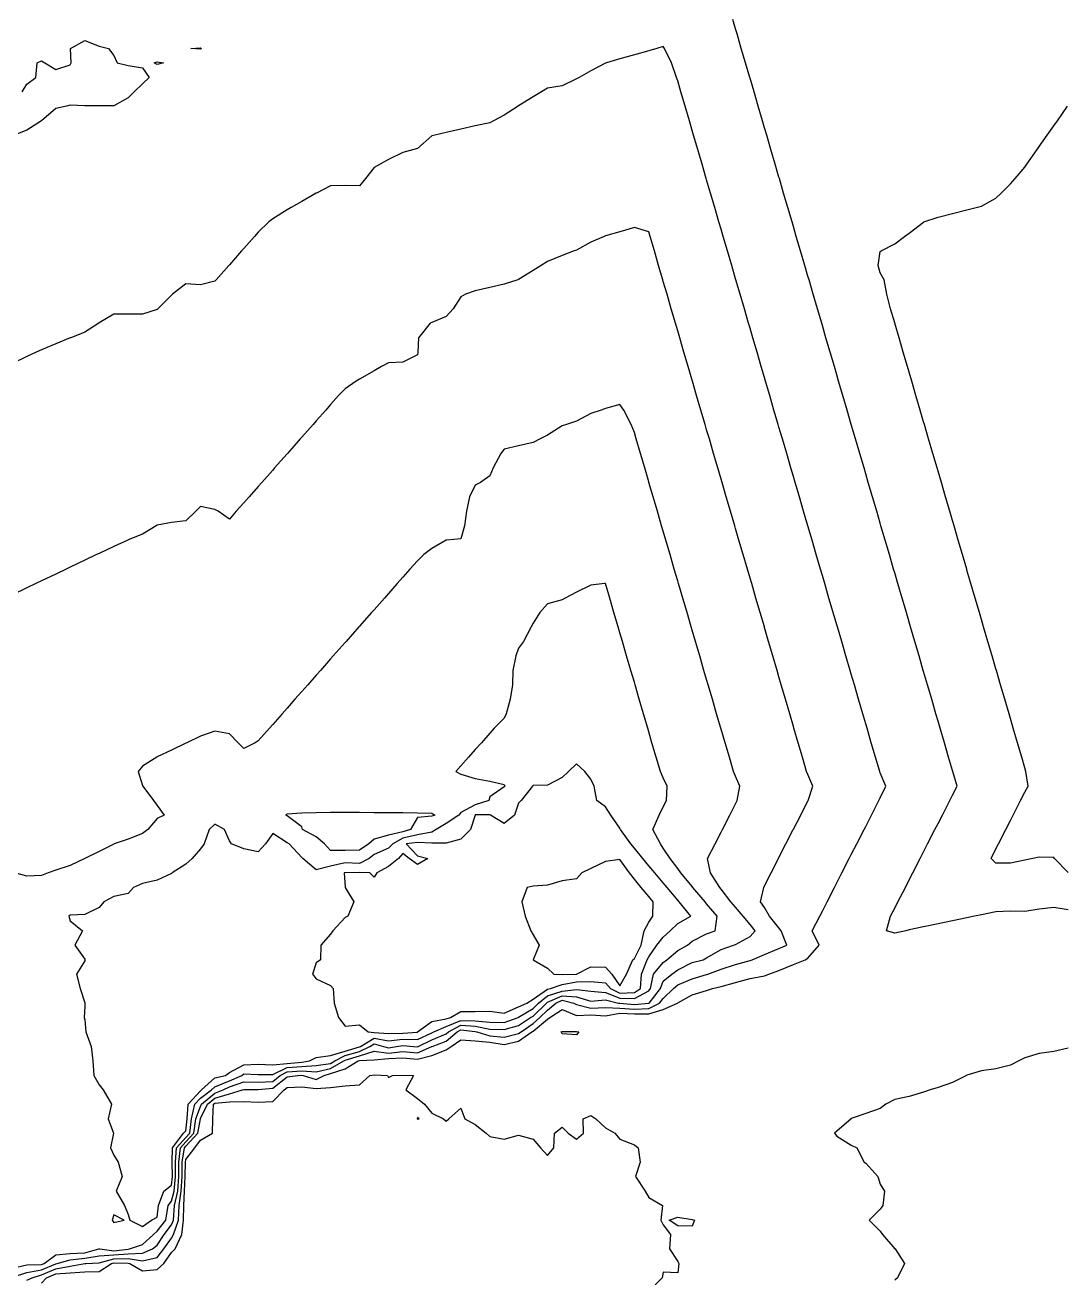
# Model space of a CAD drawing. Header units: metres. Extents: x 2681030 to 2681330, y 1246000 to 1246290.
# Drawn here: x 2681222.69 to 2681258.6, y 1246222.75 to 1246266.06 of the extents above; entities that cross this region are included whole.
import ezdxf

# ---------------------------------------------------------------- set-up
doc = ezdxf.new("R2010")
doc.units = ezdxf.units.M
doc.layers.add('BASIS_HOEHENLINIEN', color=8, linetype='Continuous')

msp = doc.modelspace()

# ---------------------------------------------------------------- linework, layer by layer
at = {"layer": 'BASIS_HOEHENLINIEN'}
for points in [[(2681253.13, 1246234.75, 428.5), (2681252.75, 1246234.67, 428.5), (2681252.473, 1246234.75, 428.5), (2681252.606, 1246235.25, 428.5), (2681252.75, 1246235.53, 428.5), (2681252.863, 1246235.75, 428.5), (2681253.119, 1246236.25, 428.5), (2681253.25, 1246236.507, 428.5), (2681253.375, 1246236.75, 428.5), (2681253.631, 1246237.25, 428.5), (2681253.75, 1246237.483, 428.5), (2681253.887, 1246237.75, 428.5), (2681254.143, 1246238.25, 428.5), (2681254.25, 1246238.459, 428.5), (2681254.399, 1246238.75, 428.5), (2681254.655, 1246239.25, 428.5), (2681254.75, 1246239.435, 428.5), (2681254.911, 1246239.75, 428.5), (2681254.761, 1246240.25, 428.5), (2681254.75, 1246240.289, 428.5), (2681254.615, 1246240.75, 428.5), (2681254.469, 1246241.25, 428.5), (2681254.323, 1246241.75, 428.5), (2681254.25, 1246241.998, 428.5), (2681254.176, 1246242.25, 428.5), (2681254.03, 1246242.75, 428.5), (2681253.884, 1246243.25, 428.5), (2681253.75, 1246243.708, 428.5), (2681253.738, 1246243.75, 428.5), (2681253.591, 1246244.25, 428.5), (2681253.445, 1246244.75, 428.5), (2681253.299, 1246245.25, 428.5), (2681253.25, 1246245.417, 428.5), (2681253.153, 1246245.75, 428.5), (2681253.006, 1246246.25, 428.5), (2681252.86, 1246246.75, 428.5), (2681252.75, 1246247.126, 428.5), (2681252.714, 1246247.25, 428.5), (2681252.567, 1246247.75, 428.5), (2681252.421, 1246248.25, 428.5), (2681252.275, 1246248.75, 428.5), (2681252.25, 1246248.835, 428.5), (2681252.129, 1246249.25, 428.5), (2681251.982, 1246249.75, 428.5), (2681251.836, 1246250.25, 428.5), (2681251.75, 1246250.545, 428.5), (2681251.69, 1246250.75, 428.5), (2681251.544, 1246251.25, 428.5), (2681251.397, 1246251.75, 428.5), (2681251.251, 1246252.25, 428.5), (2681251.25, 1246252.254, 428.5), (2681251.105, 1246252.75, 428.5), (2681250.959, 1246253.25, 428.5), (2681250.812, 1246253.75, 428.5), (2681250.75, 1246253.963, 428.5), (2681250.666, 1246254.25, 428.5), (2681250.52, 1246254.75, 428.5), (2681250.374, 1246255.25, 428.5), (2681250.25, 1246255.672, 428.5), (2681250.227, 1246255.75, 428.5), (2681250.081, 1246256.25, 428.5), (2681249.935, 1246256.75, 428.5), (2681249.789, 1246257.25, 428.5), (2681249.75, 1246257.382, 428.5), (2681249.642, 1246257.75, 428.5), (2681249.496, 1246258.25, 428.5), (2681249.35, 1246258.75, 428.5), (2681249.25, 1246259.091, 428.5), (2681249.203, 1246259.25, 428.5), (2681249.057, 1246259.75, 428.5), (2681248.911, 1246260.25, 428.5), (2681248.765, 1246260.75, 428.5), (2681248.75, 1246260.8, 428.5), (2681248.618, 1246261.25, 428.5), (2681248.472, 1246261.75, 428.5), (2681248.326, 1246262.25, 428.5), (2681248.25, 1246262.509, 428.5), (2681248.18, 1246262.75, 428.5), (2681248.033, 1246263.25, 428.5), (2681247.887, 1246263.75, 428.5), (2681247.75, 1246264.219, 428.5), (2681247.741, 1246264.25, 428.5), (2681247.595, 1246264.75, 428.5), (2681247.448, 1246265.25, 428.5), (2681247.302, 1246265.75, 428.5), (2681247.25, 1246265.928, 428.5), (2681247.156, 1246266.25, 428.5)], [(2681222.75, 1246222.673, 428), (2681222.931, 1246222.75, 428), (2681223.25, 1246222.852, 428), (2681223.75, 1246223.062, 428), (2681224.25, 1246223.152, 428), (2681224.75, 1246223.248, 428), (2681224.782, 1246223.25, 428), (2681225.25, 1246223.272, 428), (2681225.75, 1246223.412, 428), (2681226.25, 1246223.423, 428), (2681226.75, 1246223.336, 428), (2681227.25, 1246223.459, 428), (2681227.488, 1246223.75, 428), (2681227.75, 1246224.128, 428), (2681227.823, 1246224.25, 428), (2681227.99, 1246224.75, 428), (2681228.015, 1246225.25, 428), (2681228.081, 1246225.75, 428), (2681228.113, 1246226.25, 428), (2681228.118, 1246226.75, 428), (2681228.201, 1246227.25, 428), (2681228.25, 1246227.304, 428), (2681228.664, 1246227.75, 428), (2681228.748, 1246228.25, 428), (2681228.75, 1246228.256, 428), (2681228.994, 1246228.75, 428), (2681229.25, 1246228.964, 428), (2681229.75, 1246229.108, 428), (2681230.201, 1246229.25, 428), (2681230.25, 1246229.265, 428), (2681230.75, 1246229.257, 428), (2681231.25, 1246229.312, 428), (2681231.75, 1246229.703, 428), (2681232.117, 1246229.75, 428), (2681232.25, 1246229.757, 428), (2681232.298, 1246229.75, 428), (2681232.75, 1246229.613, 428), (2681233.024, 1246229.75, 428), (2681233.25, 1246229.811, 428), (2681233.75, 1246229.98, 428), (2681234.199, 1246230.25, 428), (2681234.25, 1246230.265, 428), (2681234.75, 1246230.287, 428), (2681235.25, 1246230.338, 428), (2681235.75, 1246230.361, 428), (2681236.25, 1246230.311, 428), (2681236.75, 1246230.44, 428), (2681237.25, 1246230.635, 428), (2681237.423, 1246230.75, 428), (2681237.75, 1246230.984, 428), (2681238.25, 1246230.94, 428), (2681238.75, 1246230.893, 428), (2681239.25, 1246230.814, 428), (2681239.75, 1246230.937, 428), (2681240.209, 1246231.25, 428), (2681240.25, 1246231.278, 428), (2681240.75, 1246231.695, 428), (2681240.83, 1246231.75, 428), (2681241.25, 1246232.032, 428), (2681241.75, 1246231.819, 428), (2681242.25, 1246231.843, 428), (2681242.75, 1246231.806, 428), (2681243.25, 1246231.896, 428), (2681243.75, 1246231.882, 428), (2681244.25, 1246231.882, 428), (2681244.75, 1246232.023, 428), (2681245.238, 1246232.25, 428), (2681245.25, 1246232.261, 428), (2681245.75, 1246232.537, 428), (2681246.25, 1246232.688, 428), (2681246.456, 1246232.75, 428), (2681246.75, 1246232.824, 428), (2681247.25, 1246232.956, 428), (2681247.75, 1246233.1, 428), (2681248.25, 1246233.196, 428), (2681248.395, 1246233.25, 428), (2681248.75, 1246233.372, 428), (2681249.25, 1246233.58, 428), (2681249.657, 1246233.75, 428), (2681249.75, 1246233.801, 428), (2681250.143, 1246234.25, 428), (2681249.902, 1246234.75, 428), (2681250.158, 1246235.25, 428), (2681250.25, 1246235.43, 428), (2681250.414, 1246235.75, 428), (2681250.67, 1246236.25, 428), (2681250.75, 1246236.407, 428), (2681250.926, 1246236.75, 428), (2681251.182, 1246237.25, 428), (2681251.25, 1246237.383, 428), (2681251.438, 1246237.75, 428), (2681251.694, 1246238.25, 428), (2681251.75, 1246238.359, 428), (2681251.95, 1246238.75, 428), (2681252.206, 1246239.25, 428), (2681252.25, 1246239.346, 428), (2681252.439, 1246239.75, 428), (2681252.25, 1246240.212, 428), (2681252.234, 1246240.25, 428), (2681252.088, 1246240.75, 428), (2681251.942, 1246241.25, 428), (2681251.796, 1246241.75, 428), (2681251.75, 1246241.906, 428), (2681251.649, 1246242.25, 428), (2681251.503, 1246242.75, 428), (2681251.357, 1246243.25, 428), (2681251.25, 1246243.615, 428), (2681251.211, 1246243.75, 428), (2681251.064, 1246244.25, 428), (2681250.918, 1246244.75, 428), (2681250.772, 1246245.25, 428), (2681250.75, 1246245.324, 428), (2681250.625, 1246245.75, 428), (2681250.479, 1246246.25, 428), (2681250.333, 1246246.75, 428), (2681250.25, 1246247.033, 428), (2681250.187, 1246247.25, 428), (2681250.04, 1246247.75, 428), (2681249.894, 1246248.25, 428), (2681249.75, 1246248.743, 428), (2681249.748, 1246248.75, 428), (2681249.602, 1246249.25, 428), (2681249.455, 1246249.75, 428), (2681249.309, 1246250.25, 428), (2681249.25, 1246250.452, 428), (2681249.163, 1246250.75, 428), (2681249.017, 1246251.25, 428), (2681248.87, 1246251.75, 428), (2681248.75, 1246252.161, 428), (2681248.724, 1246252.25, 428), (2681248.578, 1246252.75, 428), (2681248.432, 1246253.25, 428), (2681248.285, 1246253.75, 428), (2681248.25, 1246253.87, 428), (2681248.139, 1246254.25, 428), (2681247.993, 1246254.75, 428), (2681247.846, 1246255.25, 428), (2681247.75, 1246255.58, 428), (2681247.7, 1246255.75, 428), (2681247.554, 1246256.25, 428), (2681247.408, 1246256.75, 428), (2681247.261, 1246257.25, 428), (2681247.25, 1246257.289, 428), (2681247.115, 1246257.75, 428), (2681246.969, 1246258.25, 428), (2681246.823, 1246258.75, 428), (2681246.75, 1246258.998, 428), (2681246.676, 1246259.25, 428), (2681246.53, 1246259.75, 428), (2681246.384, 1246260.25, 428), (2681246.25, 1246260.707, 428), (2681246.238, 1246260.75, 428), (2681246.091, 1246261.25, 428), (2681245.945, 1246261.75, 428), (2681245.799, 1246262.25, 428), (2681245.75, 1246262.417, 428), (2681245.653, 1246262.75, 428), (2681245.506, 1246263.25, 428), (2681245.36, 1246263.75, 428), (2681245.25, 1246264.126, 428), (2681245.213, 1246264.25, 428), (2681245.033, 1246264.75, 428), (2681244.788, 1246265.25, 428), (2681244.75, 1246265.314, 428), (2681244.527, 1246265.25, 428), (2681244.25, 1246265.171, 428), (2681243.75, 1246265.027, 428), (2681243.25, 1246264.884, 428), (2681242.783, 1246264.75, 428), (2681242.75, 1246264.741, 428), (2681242.25, 1246264.471, 428), (2681241.841, 1246264.25, 428), (2681241.75, 1246264.201, 428), (2681241.25, 1246263.961, 428), (2681240.75, 1246263.871, 428), (2681240.541, 1246263.75, 428), (2681240.25, 1246263.577, 428), (2681239.75, 1246263.262, 428), (2681239.73, 1246263.25, 428), (2681239.25, 1246262.948, 428), (2681238.882, 1246262.75, 428), (2681238.75, 1246262.683, 428), (2681238.25, 1246262.568, 428), (2681237.75, 1246262.454, 428), (2681237.25, 1246262.34, 428), (2681236.852, 1246262.25, 428), (2681236.75, 1246262.227, 428), (2681236.25, 1246261.793, 428), (2681236.126, 1246261.75, 428), (2681235.75, 1246261.649, 428), (2681235.25, 1246261.41, 428), (2681234.958, 1246261.25, 428), (2681234.75, 1246261.136, 428), (2681234.454, 1246260.75, 428), (2681234.25, 1246260.499, 428), (2681233.75, 1246260.51, 428), (2681233.25, 1246260.499, 428), (2681232.766, 1246260.25, 428), (2681232.75, 1246260.241, 428), (2681232.25, 1246259.958, 428), (2681231.882, 1246259.75, 428), (2681231.75, 1246259.675, 428), (2681231.25, 1246259.363, 428), (2681231.113, 1246259.25, 428), (2681230.75, 1246258.902, 428), (2681230.615, 1246258.75, 428), (2681230.25, 1246258.336, 428), (2681230.174, 1246258.25, 428), (2681229.75, 1246257.771, 428), (2681229.732, 1246257.75, 428), (2681229.29, 1246257.25, 428), (2681229.25, 1246257.205, 428), (2681228.75, 1246257.079, 428), (2681228.25, 1246257.112, 428), (2681227.785, 1246256.75, 428), (2681227.75, 1246256.721, 428), (2681227.272, 1246256.25, 428), (2681227.25, 1246256.229, 428), (2681226.75, 1246256.06, 428), (2681226.25, 1246256.063, 428), (2681225.75, 1246256.065, 428), (2681225.25, 1246255.761, 428), (2681225.235, 1246255.75, 428), (2681224.75, 1246255.443, 428), (2681224.274, 1246255.25, 428), (2681224.25, 1246255.24, 428), (2681223.75, 1246255.039, 428), (2681223.25, 1246254.835, 428), (2681223.069, 1246254.75, 428), (2681222.75, 1246254.597, 428), (2681222.25, 1246254.358, 428)], [(2681222.583, 1246263.75, 428.5), (2681222.75, 1246264.015, 428.5), (2681223.059, 1246264.25, 428.5), (2681223.102, 1246264.75, 428.5), (2681223.25, 1246264.815, 428.5), (2681223.373, 1246264.75, 428.5), (2681223.75, 1246264.523, 428.5), (2681224.25, 1246264.681, 428.5), (2681224.278, 1246264.75, 428.5), (2681224.255, 1246265.25, 428.5), (2681224.75, 1246265.52, 428.5), (2681225.25, 1246265.33, 428.5), (2681225.569, 1246265.25, 428.5), (2681225.75, 1246265.001, 428.5), (2681225.874, 1246264.75, 428.5), (2681226.25, 1246264.663, 428.5), (2681226.75, 1246264.577, 428.5), (2681226.972, 1246264.25, 428.5), (2681226.75, 1246264.031, 428.5), (2681226.464, 1246263.75, 428.5), (2681226.25, 1246263.539, 428.5), (2681225.75, 1246263.264, 428.5), (2681225.25, 1246263.266, 428.5), (2681224.75, 1246263.269, 428.5), (2681224.25, 1246263.29, 428.5), (2681224.124, 1246263.25, 428.5), (2681223.75, 1246263.175, 428.5), (2681223.252, 1246262.75, 428.5), (2681223.25, 1246262.748, 428.5), (2681222.75, 1246262.426, 428.5), (2681222.314, 1246262.25, 428.5)], [(2681228.785, 1246265.25, 428.5), (2681228.75, 1246265.228, 428.5), (2681228.414, 1246265.25, 428.5), (2681228.75, 1246265.274, 428.5), (2681228.785, 1246265.25, 428.5)], [(2681227.469, 1246264.75, 428.5), (2681227.25, 1246264.699, 428.5), (2681227.144, 1246264.75, 428.5), (2681227.25, 1246264.788, 428.5), (2681227.469, 1246264.75, 428.5)], [(2681258.75, 1246236.768, 429), (2681258.272, 1246237.25, 429), (2681258.25, 1246237.28, 429), (2681257.75, 1246237.298, 429), (2681257.523, 1246237.25, 429), (2681257.25, 1246237.193, 429), (2681256.75, 1246237.088, 429), (2681256.25, 1246237.09, 429), (2681256.08, 1246237.25, 429), (2681256.25, 1246237.583, 429), (2681256.336, 1246237.75, 429), (2681256.592, 1246238.25, 429), (2681256.75, 1246238.559, 429), (2681256.848, 1246238.75, 429), (2681257.104, 1246239.25, 429), (2681257.25, 1246239.535, 429), (2681257.36, 1246239.75, 429), (2681257.289, 1246240.25, 429), (2681257.25, 1246240.382, 429), (2681257.142, 1246240.75, 429), (2681256.996, 1246241.25, 429), (2681256.85, 1246241.75, 429), (2681256.75, 1246242.091, 429), (2681256.703, 1246242.25, 429), (2681256.557, 1246242.75, 429), (2681256.411, 1246243.25, 429), (2681256.265, 1246243.75, 429), (2681256.25, 1246243.8, 429), (2681256.118, 1246244.25, 429), (2681255.972, 1246244.75, 429), (2681255.826, 1246245.25, 429), (2681255.75, 1246245.509, 429), (2681255.68, 1246245.75, 429), (2681255.533, 1246246.25, 429), (2681255.387, 1246246.75, 429), (2681255.25, 1246247.219, 429), (2681255.241, 1246247.25, 429), (2681255.095, 1246247.75, 429), (2681254.948, 1246248.25, 429), (2681254.802, 1246248.75, 429), (2681254.75, 1246248.928, 429), (2681254.656, 1246249.25, 429), (2681254.51, 1246249.75, 429), (2681254.363, 1246250.25, 429), (2681254.25, 1246250.637, 429), (2681254.217, 1246250.75, 429), (2681254.071, 1246251.25, 429), (2681253.924, 1246251.75, 429), (2681253.778, 1246252.25, 429), (2681253.75, 1246252.347, 429), (2681253.632, 1246252.75, 429), (2681253.486, 1246253.25, 429), (2681253.339, 1246253.75, 429), (2681253.25, 1246254.056, 429), (2681253.193, 1246254.25, 429), (2681253.047, 1246254.75, 429), (2681252.901, 1246255.25, 429), (2681252.755, 1246255.75, 429), (2681252.75, 1246255.765, 429), (2681252.608, 1246256.25, 429), (2681252.477, 1246256.75, 429), (2681252.383, 1246257.25, 429), (2681252.25, 1246257.49, 429), (2681252.178, 1246257.75, 429), (2681252.25, 1246258.233, 429), (2681252.284, 1246258.25, 429), (2681252.75, 1246258.496, 429), (2681253.094, 1246258.75, 429), (2681253.25, 1246258.868, 429), (2681253.75, 1246259.245, 429), (2681253.762, 1246259.25, 429), (2681254.25, 1246259.413, 429), (2681254.75, 1246259.541, 429), (2681255.25, 1246259.668, 429), (2681255.572, 1246259.75, 429), (2681255.75, 1246259.795, 429), (2681256.25, 1246260.074, 429), (2681256.429, 1246260.25, 429), (2681256.75, 1246260.564, 429), (2681256.916, 1246260.75, 429), (2681257.25, 1246261.148, 429), (2681257.322, 1246261.25, 429), (2681257.675, 1246261.75, 429), (2681257.75, 1246261.857, 429), (2681258.027, 1246262.25, 429), (2681258.25, 1246262.568, 429), (2681258.379, 1246262.75, 429), (2681258.73, 1246263.25, 429)], [(2681222.25, 1246222.772, 427.5), (2681222.75, 1246222.933, 427.5), (2681223.25, 1246223.031, 427.5), (2681223.75, 1246223.239, 427.5), (2681223.798, 1246223.25, 427.5), (2681224.25, 1246223.377, 427.5), (2681224.75, 1246223.43, 427.5), (2681225.25, 1246223.513, 427.5), (2681225.75, 1246223.55, 427.5), (2681226.25, 1246223.583, 427.5), (2681226.75, 1246223.6, 427.5), (2681227.093, 1246223.75, 427.5), (2681227.25, 1246223.886, 427.5), (2681227.493, 1246224.25, 427.5), (2681227.75, 1246224.581, 427.5), (2681227.816, 1246224.75, 427.5), (2681227.853, 1246225.25, 427.5), (2681227.963, 1246225.75, 427.5), (2681228.002, 1246226.25, 427.5), (2681228.003, 1246226.75, 427.5), (2681228.063, 1246227.25, 427.5), (2681228.25, 1246227.455, 427.5), (2681228.523, 1246227.75, 427.5), (2681228.595, 1246228.25, 427.5), (2681228.75, 1246228.671, 427.5), (2681228.789, 1246228.75, 427.5), (2681229.25, 1246229.136, 427.5), (2681229.539, 1246229.25, 427.5), (2681229.75, 1246229.351, 427.5), (2681230.25, 1246229.527, 427.5), (2681230.75, 1246229.513, 427.5), (2681231.25, 1246229.544, 427.5), (2681231.502, 1246229.75, 427.5), (2681231.75, 1246229.876, 427.5), (2681232.25, 1246229.906, 427.5), (2681232.75, 1246229.874, 427.5), (2681233.25, 1246229.987, 427.5), (2681233.707, 1246230.25, 427.5), (2681233.75, 1246230.272, 427.5), (2681234.25, 1246230.422, 427.5), (2681234.75, 1246230.588, 427.5), (2681235.25, 1246230.522, 427.5), (2681235.75, 1246230.575, 427.5), (2681236.25, 1246230.524, 427.5), (2681236.75, 1246230.743, 427.5), (2681236.764, 1246230.75, 427.5), (2681237.25, 1246230.933, 427.5), (2681237.626, 1246231.25, 427.5), (2681237.75, 1246231.319, 427.5), (2681238.25, 1246231.263, 427.5), (2681238.302, 1246231.25, 427.5), (2681238.75, 1246231.118, 427.5), (2681239.25, 1246231.076, 427.5), (2681239.75, 1246231.193, 427.5), (2681239.833, 1246231.25, 427.5), (2681240.25, 1246231.54, 427.5), (2681240.484, 1246231.75, 427.5), (2681240.75, 1246232.008, 427.5), (2681241.035, 1246232.25, 427.5), (2681241.25, 1246232.35, 427.5), (2681241.662, 1246232.25, 427.5), (2681241.75, 1246232.198, 427.5), (2681242.25, 1246232.07, 427.5), (2681242.75, 1246232.093, 427.5), (2681243.25, 1246232.068, 427.5), (2681243.75, 1246232.044, 427.5), (2681244.25, 1246232.063, 427.5), (2681244.625, 1246232.25, 427.5), (2681244.75, 1246232.41, 427.5), (2681245.109, 1246232.75, 427.5), (2681245.25, 1246232.879, 427.5), (2681245.75, 1246233.088, 427.5), (2681246.25, 1246233.24, 427.5), (2681246.29, 1246233.25, 427.5), (2681246.75, 1246233.42, 427.5), (2681247.25, 1246233.578, 427.5), (2681247.75, 1246233.727, 427.5), (2681247.819, 1246233.75, 427.5), (2681248.25, 1246233.93, 427.5), (2681248.75, 1246234.138, 427.5), (2681249.019, 1246234.25, 427.5), (2681248.827, 1246234.75, 427.5), (2681248.75, 1246234.853, 427.5), (2681248.422, 1246235.25, 427.5), (2681248.25, 1246235.55, 427.5), (2681248.113, 1246235.75, 427.5), (2681248.221, 1246236.25, 427.5), (2681248.25, 1246236.307, 427.5), (2681248.477, 1246236.75, 427.5), (2681248.733, 1246237.25, 427.5), (2681248.75, 1246237.283, 427.5), (2681248.989, 1246237.75, 427.5), (2681249.245, 1246238.25, 427.5), (2681249.25, 1246238.259, 427.5), (2681249.501, 1246238.75, 427.5), (2681249.75, 1246239.235, 427.5), (2681249.757, 1246239.25, 427.5), (2681249.92, 1246239.75, 427.5), (2681249.75, 1246240.15, 427.5), (2681249.707, 1246240.25, 427.5), (2681249.561, 1246240.75, 427.5), (2681249.415, 1246241.25, 427.5), (2681249.269, 1246241.75, 427.5), (2681249.25, 1246241.813, 427.5), (2681249.122, 1246242.25, 427.5), (2681248.976, 1246242.75, 427.5), (2681248.83, 1246243.25, 427.5), (2681248.75, 1246243.522, 427.5), (2681248.683, 1246243.75, 427.5), (2681248.537, 1246244.25, 427.5), (2681248.391, 1246244.75, 427.5), (2681248.25, 1246245.232, 427.5), (2681248.245, 1246245.25, 427.5), (2681248.098, 1246245.75, 427.5), (2681247.952, 1246246.25, 427.5), (2681247.806, 1246246.75, 427.5), (2681247.75, 1246246.941, 427.5), (2681247.66, 1246247.25, 427.5), (2681247.513, 1246247.75, 427.5), (2681247.367, 1246248.25, 427.5), (2681247.25, 1246248.65, 427.5), (2681247.221, 1246248.75, 427.5), (2681247.074, 1246249.25, 427.5), (2681246.928, 1246249.75, 427.5), (2681246.782, 1246250.25, 427.5), (2681246.75, 1246250.359, 427.5), (2681246.636, 1246250.75, 427.5), (2681246.489, 1246251.25, 427.5), (2681246.343, 1246251.75, 427.5), (2681246.25, 1246252.069, 427.5), (2681246.197, 1246252.25, 427.5), (2681246.051, 1246252.75, 427.5), (2681245.904, 1246253.25, 427.5), (2681245.758, 1246253.75, 427.5), (2681245.75, 1246253.778, 427.5), (2681245.612, 1246254.25, 427.5), (2681245.466, 1246254.75, 427.5), (2681245.319, 1246255.25, 427.5), (2681245.25, 1246255.487, 427.5), (2681245.173, 1246255.75, 427.5), (2681245.027, 1246256.25, 427.5), (2681244.881, 1246256.75, 427.5), (2681244.75, 1246257.196, 427.5), (2681244.734, 1246257.25, 427.5), (2681244.588, 1246257.75, 427.5), (2681244.442, 1246258.25, 427.5), (2681244.295, 1246258.75, 427.5), (2681244.25, 1246258.906, 427.5), (2681243.75, 1246259.058, 427.5), (2681243.25, 1246258.915, 427.5), (2681242.75, 1246258.771, 427.5), (2681242.702, 1246258.75, 427.5), (2681242.25, 1246258.55, 427.5), (2681241.75, 1246258.28, 427.5), (2681241.668, 1246258.25, 427.5), (2681241.25, 1246258.097, 427.5), (2681240.75, 1246257.888, 427.5), (2681240.531, 1246257.75, 427.5), (2681240.25, 1246257.573, 427.5), (2681239.75, 1246257.258, 427.5), (2681239.727, 1246257.25, 427.5), (2681239.25, 1246257.099, 427.5), (2681238.75, 1246256.985, 427.5), (2681238.25, 1246256.871, 427.5), (2681237.914, 1246256.75, 427.5), (2681237.75, 1246256.663, 427.5), (2681237.485, 1246256.25, 427.5), (2681237.25, 1246255.985, 427.5), (2681236.75, 1246255.781, 427.5), (2681236.693, 1246255.75, 427.5), (2681236.284, 1246255.25, 427.5), (2681236.267, 1246254.75, 427.5), (2681236.25, 1246254.654, 427.5), (2681235.75, 1246254.403, 427.5), (2681235.25, 1246254.376, 427.5), (2681235.009, 1246254.25, 427.5), (2681234.75, 1246254.103, 427.5), (2681234.25, 1246253.82, 427.5), (2681234.137, 1246253.75, 427.5), (2681233.75, 1246253.483, 427.5), (2681233.525, 1246253.25, 427.5), (2681233.25, 1246252.939, 427.5), (2681233.083, 1246252.75, 427.5), (2681232.75, 1246252.373, 427.5), (2681232.641, 1246252.25, 427.5), (2681232.25, 1246251.807, 427.5), (2681232.199, 1246251.75, 427.5), (2681231.758, 1246251.25, 427.5), (2681231.75, 1246251.241, 427.5), (2681231.315, 1246250.75, 427.5), (2681231.25, 1246250.676, 427.5), (2681230.874, 1246250.25, 427.5), (2681230.75, 1246250.11, 427.5), (2681230.432, 1246249.75, 427.5), (2681230.25, 1246249.544, 427.5), (2681229.99, 1246249.25, 427.5), (2681229.75, 1246248.979, 427.5), (2681229.364, 1246249.25, 427.5), (2681229.25, 1246249.316, 427.5), (2681228.75, 1246249.411, 427.5), (2681228.586, 1246249.25, 427.5), (2681228.25, 1246248.919, 427.5), (2681227.75, 1246248.857, 427.5), (2681227.25, 1246248.773, 427.5), (2681227.217, 1246248.75, 427.5), (2681226.75, 1246248.459, 427.5), (2681226.25, 1246248.257, 427.5), (2681226.234, 1246248.25, 427.5), (2681225.75, 1246248.035, 427.5), (2681225.25, 1246247.796, 427.5), (2681225.153, 1246247.75, 427.5), (2681224.75, 1246247.557, 427.5), (2681224.25, 1246247.318, 427.5), (2681224.107, 1246247.25, 427.5), (2681223.75, 1246247.079, 427.5), (2681223.25, 1246246.84, 427.5), (2681223.062, 1246246.75, 427.5), (2681222.75, 1246246.601, 427.5), (2681222.25, 1246246.362, 427.5)], [(2681222.25, 1246223.084, 427), (2681222.75, 1246223.203, 427), (2681223.25, 1246223.21, 427), (2681223.346, 1246223.25, 427), (2681223.75, 1246223.544, 427), (2681224.25, 1246223.596, 427), (2681224.75, 1246223.611, 427), (2681225.239, 1246223.75, 427), (2681225.25, 1246223.76, 427), (2681225.269, 1246223.75, 427), (2681225.75, 1246223.689, 427), (2681226.25, 1246223.744, 427), (2681226.293, 1246223.75, 427), (2681226.75, 1246223.909, 427), (2681227.127, 1246224.25, 427), (2681227.25, 1246224.37, 427), (2681227.554, 1246224.75, 427), (2681227.629, 1246225.25, 427), (2681227.75, 1246225.405, 427), (2681227.846, 1246225.75, 427), (2681227.891, 1246226.25, 427), (2681227.889, 1246226.75, 427), (2681227.926, 1246227.25, 427), (2681228.25, 1246227.607, 427), (2681228.383, 1246227.75, 427), (2681228.443, 1246228.25, 427), (2681228.558, 1246228.75, 427), (2681228.75, 1246228.961, 427), (2681229.133, 1246229.25, 427), (2681229.25, 1246229.355, 427), (2681229.75, 1246229.562, 427), (2681230.178, 1246229.75, 427), (2681230.25, 1246229.798, 427), (2681230.75, 1246229.776, 427), (2681231.25, 1246229.786, 427), (2681231.75, 1246230.02, 427), (2681232.25, 1246230.055, 427), (2681232.75, 1246230.09, 427), (2681233.25, 1246230.163, 427), (2681233.401, 1246230.25, 427), (2681233.75, 1246230.432, 427), (2681234.25, 1246230.579, 427), (2681234.601, 1246230.75, 427), (2681234.75, 1246230.841, 427), (2681235.082, 1246230.75, 427), (2681235.25, 1246230.707, 427), (2681235.531, 1246230.75, 427), (2681235.75, 1246230.788, 427), (2681236.118, 1246230.75, 427), (2681236.25, 1246230.736, 427), (2681236.281, 1246230.75, 427), (2681236.75, 1246230.984, 427), (2681237.25, 1246231.185, 427), (2681237.327, 1246231.25, 427), (2681237.75, 1246231.486, 427), (2681238.25, 1246231.446, 427), (2681238.75, 1246231.347, 427), (2681239.25, 1246231.332, 427), (2681239.75, 1246231.472, 427), (2681240.165, 1246231.75, 427), (2681240.25, 1246231.802, 427), (2681240.712, 1246232.25, 427), (2681240.75, 1246232.281, 427), (2681241.25, 1246232.505, 427), (2681241.75, 1246232.467, 427), (2681242.25, 1246232.321, 427), (2681242.75, 1246232.366, 427), (2681243.2, 1246232.25, 427), (2681243.25, 1246232.241, 427), (2681243.75, 1246232.206, 427), (2681244.25, 1246232.243, 427), (2681244.263, 1246232.25, 427), (2681244.657, 1246232.75, 427), (2681244.75, 1246233.005, 427), (2681245.049, 1246233.25, 427), (2681245.25, 1246233.398, 427), (2681245.75, 1246233.656, 427), (2681246.124, 1246233.75, 427), (2681246.25, 1246233.81, 427), (2681246.75, 1246234.107, 427), (2681247.181, 1246234.25, 427), (2681247.25, 1246234.279, 427), (2681247.75, 1246234.552, 427), (2681247.932, 1246234.75, 427), (2681247.75, 1246234.966, 427), (2681247.511, 1246235.25, 427), (2681247.25, 1246235.56, 427), (2681247.09, 1246235.75, 427), (2681246.75, 1246236.19, 427), (2681246.701, 1246236.25, 427), (2681246.383, 1246236.75, 427), (2681246.284, 1246237.25, 427), (2681246.54, 1246237.75, 427), (2681246.75, 1246238.159, 427), (2681246.797, 1246238.25, 427), (2681247.053, 1246238.75, 427), (2681247.25, 1246239.135, 427), (2681247.309, 1246239.25, 427), (2681247.4, 1246239.75, 427), (2681247.25, 1246240.091, 427), (2681247.18, 1246240.25, 427), (2681247.034, 1246240.75, 427), (2681246.888, 1246241.25, 427), (2681246.75, 1246241.72, 427), (2681246.741, 1246241.75, 427), (2681246.595, 1246242.25, 427), (2681246.449, 1246242.75, 427), (2681246.303, 1246243.25, 427), (2681246.25, 1246243.43, 427), (2681246.156, 1246243.75, 427), (2681246.01, 1246244.25, 427), (2681245.864, 1246244.75, 427), (2681245.75, 1246245.139, 427), (2681245.717, 1246245.25, 427), (2681245.571, 1246245.75, 427), (2681245.425, 1246246.25, 427), (2681245.279, 1246246.75, 427), (2681245.25, 1246246.848, 427), (2681245.132, 1246247.25, 427), (2681244.986, 1246247.75, 427), (2681244.84, 1246248.25, 427), (2681244.75, 1246248.557, 427), (2681244.694, 1246248.75, 427), (2681244.547, 1246249.25, 427), (2681244.401, 1246249.75, 427), (2681244.255, 1246250.25, 427), (2681244.25, 1246250.267, 427), (2681244.109, 1246250.75, 427), (2681243.962, 1246251.25, 427), (2681243.816, 1246251.75, 427), (2681243.75, 1246251.976, 427), (2681243.643, 1246252.25, 427), (2681243.384, 1246252.75, 427), (2681243.25, 1246252.945, 427), (2681242.75, 1246252.802, 427), (2681242.6, 1246252.75, 427), (2681242.25, 1246252.63, 427), (2681241.75, 1246252.36, 427), (2681241.41, 1246252.25, 427), (2681241.25, 1246252.198, 427), (2681240.75, 1246251.883, 427), (2681240.495, 1246251.75, 427), (2681240.25, 1246251.629, 427), (2681239.75, 1246251.515, 427), (2681239.25, 1246251.401, 427), (2681239.138, 1246251.25, 427), (2681238.874, 1246250.75, 427), (2681238.75, 1246250.48, 427), (2681238.427, 1246250.25, 427), (2681238.25, 1246250.153, 427), (2681238.048, 1246249.75, 427), (2681237.948, 1246249.25, 427), (2681237.881, 1246248.75, 427), (2681237.75, 1246248.297, 427), (2681237.265, 1246248.25, 427), (2681237.25, 1246248.248, 427), (2681236.75, 1246247.965, 427), (2681236.473, 1246247.75, 427), (2681236.25, 1246247.541, 427), (2681235.993, 1246247.25, 427), (2681235.75, 1246246.975, 427), (2681235.551, 1246246.75, 427), (2681235.25, 1246246.41, 427), (2681235.109, 1246246.25, 427), (2681234.75, 1246245.844, 427), (2681234.667, 1246245.75, 427), (2681234.25, 1246245.278, 427), (2681234.225, 1246245.25, 427), (2681233.783, 1246244.75, 427), (2681233.75, 1246244.712, 427), (2681233.342, 1246244.25, 427), (2681233.25, 1246244.146, 427), (2681232.9, 1246243.75, 427), (2681232.75, 1246243.58, 427), (2681232.458, 1246243.25, 427), (2681232.25, 1246243.015, 427), (2681232.016, 1246242.75, 427), (2681231.75, 1246242.449, 427), (2681231.574, 1246242.25, 427), (2681231.25, 1246241.883, 427), (2681231.132, 1246241.75, 427), (2681230.75, 1246241.318, 427), (2681230.643, 1246241.25, 427), (2681230.25, 1246241.046, 427), (2681230.049, 1246241.25, 427), (2681229.75, 1246241.554, 427), (2681229.25, 1246241.651, 427), (2681228.75, 1246241.471, 427), (2681228.283, 1246241.25, 427), (2681228.25, 1246241.234, 427), (2681227.75, 1246240.995, 427), (2681227.25, 1246240.756, 427), (2681227.237, 1246240.75, 427), (2681226.75, 1246240.437, 427), (2681226.591, 1246240.25, 427), (2681226.75, 1246239.772, 427), (2681226.757, 1246239.75, 427), (2681227.123, 1246239.25, 427), (2681227.25, 1246239.076, 427), (2681227.49, 1246238.75, 427), (2681227.25, 1246238.631, 427), (2681226.931, 1246238.25, 427), (2681226.75, 1246238.111, 427), (2681226.25, 1246237.912, 427), (2681225.769, 1246237.75, 427), (2681225.75, 1246237.743, 427), (2681225.25, 1246237.484, 427), (2681224.752, 1246237.25, 427), (2681224.75, 1246237.248, 427), (2681224.25, 1246237.008, 427), (2681223.75, 1246236.843, 427), (2681223.483, 1246236.75, 427), (2681223.25, 1246236.663, 427), (2681222.75, 1246236.635, 427), (2681222.334, 1246236.75, 427)], [(2681226.75, 1246224.527, 426.5), (2681227.052, 1246224.75, 426.5), (2681227.25, 1246224.847, 426.5), (2681227.297, 1246225.25, 426.5), (2681227.48, 1246225.75, 426.5), (2681227.75, 1246225.956, 426.5), (2681227.779, 1246226.25, 426.5), (2681227.774, 1246226.75, 426.5), (2681227.789, 1246227.25, 426.5), (2681228.163, 1246227.75, 426.5), (2681228.25, 1246227.832, 426.5), (2681228.29, 1246228.25, 426.5), (2681228.322, 1246228.75, 426.5), (2681228.75, 1246229.22, 426.5), (2681228.789, 1246229.25, 426.5), (2681229.25, 1246229.662, 426.5), (2681229.612, 1246229.75, 426.5), (2681229.75, 1246229.849, 426.5), (2681230.25, 1246230.117, 426.5), (2681230.75, 1246230.14, 426.5), (2681231.25, 1246230.117, 426.5), (2681231.75, 1246230.164, 426.5), (2681232.25, 1246230.204, 426.5), (2681232.522, 1246230.25, 426.5), (2681232.75, 1246230.366, 426.5), (2681233.25, 1246230.432, 426.5), (2681233.75, 1246230.592, 426.5), (2681234.25, 1246230.736, 426.5), (2681234.278, 1246230.75, 426.5), (2681234.75, 1246231.039, 426.5), (2681235.25, 1246230.946, 426.5), (2681235.75, 1246230.997, 426.5), (2681236.25, 1246230.991, 426.5), (2681236.75, 1246231.223, 426.5), (2681236.817, 1246231.25, 426.5), (2681237.25, 1246231.445, 426.5), (2681237.75, 1246231.652, 426.5), (2681238.25, 1246231.63, 426.5), (2681238.75, 1246231.584, 426.5), (2681239.25, 1246231.576, 426.5), (2681239.733, 1246231.75, 426.5), (2681239.75, 1246231.759, 426.5), (2681240.25, 1246232.066, 426.5), (2681240.44, 1246232.25, 426.5), (2681240.75, 1246232.504, 426.5), (2681241.25, 1246232.661, 426.5), (2681241.75, 1246232.72, 426.5), (2681242.25, 1246232.662, 426.5), (2681242.75, 1246232.62, 426.5), (2681243.25, 1246232.415, 426.5), (2681243.75, 1246232.405, 426.5), (2681244.25, 1246232.677, 426.5), (2681244.308, 1246232.75, 426.5), (2681244.409, 1246233.25, 426.5), (2681244.75, 1246233.652, 426.5), (2681244.868, 1246233.75, 426.5), (2681245.25, 1246234.071, 426.5), (2681245.582, 1246234.25, 426.5), (2681245.75, 1246234.39, 426.5), (2681246.25, 1246234.641, 426.5), (2681246.542, 1246234.75, 426.5), (2681246.616, 1246235.25, 426.5), (2681246.25, 1246235.685, 426.5), (2681246.195, 1246235.75, 426.5), (2681245.774, 1246236.25, 426.5), (2681245.75, 1246236.281, 426.5), (2681245.36, 1246236.75, 426.5), (2681245.25, 1246236.907, 426.5), (2681244.987, 1246237.25, 426.5), (2681244.75, 1246237.603, 426.5), (2681244.651, 1246237.75, 426.5), (2681244.388, 1246238.25, 426.5), (2681244.604, 1246238.75, 426.5), (2681244.75, 1246239.035, 426.5), (2681244.86, 1246239.25, 426.5), (2681244.88, 1246239.75, 426.5), (2681244.75, 1246240.041, 426.5), (2681244.656, 1246240.25, 426.5), (2681244.507, 1246240.75, 426.5), (2681244.36, 1246241.25, 426.5), (2681244.25, 1246241.628, 426.5), (2681244.214, 1246241.75, 426.5), (2681244.068, 1246242.25, 426.5), (2681243.922, 1246242.75, 426.5), (2681243.775, 1246243.25, 426.5), (2681243.75, 1246243.337, 426.5), (2681243.629, 1246243.75, 426.5), (2681243.483, 1246244.25, 426.5), (2681243.337, 1246244.75, 426.5), (2681243.25, 1246245.046, 426.5), (2681243.19, 1246245.25, 426.5), (2681243.044, 1246245.75, 426.5), (2681242.898, 1246246.25, 426.5), (2681242.752, 1246246.75, 426.5), (2681242.75, 1246246.754, 426.5), (2681242.722, 1246246.75, 426.5), (2681242.25, 1246246.69, 426.5), (2681241.75, 1246246.459, 426.5), (2681241.355, 1246246.25, 426.5), (2681241.25, 1246246.193, 426.5), (2681240.75, 1246246.045, 426.5), (2681240.479, 1246245.75, 426.5), (2681240.25, 1246245.385, 426.5), (2681240.188, 1246245.25, 426.5), (2681239.915, 1246244.75, 426.5), (2681239.75, 1246244.516, 426.5), (2681239.654, 1246244.25, 426.5), (2681239.549, 1246243.75, 426.5), (2681239.54, 1246243.25, 426.5), (2681239.459, 1246242.75, 426.5), (2681239.316, 1246242.25, 426.5), (2681239.25, 1246242.1, 426.5), (2681238.902, 1246241.75, 426.5), (2681238.75, 1246241.578, 426.5), (2681238.461, 1246241.25, 426.5), (2681238.25, 1246241.012, 426.5), (2681238.019, 1246240.75, 426.5), (2681237.75, 1246240.446, 426.5), (2681237.577, 1246240.25, 426.5), (2681237.75, 1246240.162, 426.5), (2681238.25, 1246240.008, 426.5), (2681238.75, 1246239.925, 426.5), (2681239.25, 1246239.804, 426.5), (2681239.271, 1246239.75, 426.5), (2681239.25, 1246239.728, 426.5), (2681238.75, 1246239.379, 426.5), (2681238.72, 1246239.25, 426.5), (2681238.25, 1246239.098, 426.5), (2681237.75, 1246238.841, 426.5), (2681237.677, 1246238.75, 426.5), (2681237.25, 1246238.456, 426.5), (2681236.902, 1246238.25, 426.5), (2681236.75, 1246238.162, 426.5), (2681236.25, 1246238.07, 426.5), (2681235.75, 1246237.954, 426.5), (2681235.398, 1246237.75, 426.5), (2681235.25, 1246237.601, 426.5), (2681234.75, 1246237.384, 426.5), (2681234.579, 1246237.25, 426.5), (2681234.25, 1246237.069, 426.5), (2681233.75, 1246237.099, 426.5), (2681233.25, 1246236.985, 426.5), (2681232.75, 1246236.86, 426.5), (2681232.285, 1246237.25, 426.5), (2681232.25, 1246237.286, 426.5), (2681231.817, 1246237.75, 426.5), (2681231.75, 1246237.793, 426.5), (2681231.25, 1246238.116, 426.5), (2681230.995, 1246237.75, 426.5), (2681230.75, 1246237.48, 426.5), (2681230.25, 1246237.582, 426.5), (2681229.825, 1246237.75, 426.5), (2681229.75, 1246237.853, 426.5), (2681229.576, 1246238.25, 426.5), (2681229.25, 1246238.438, 426.5), (2681229.048, 1246238.25, 426.5), (2681228.881, 1246237.75, 426.5), (2681228.75, 1246237.584, 426.5), (2681228.468, 1246237.25, 426.5), (2681228.25, 1246237.05, 426.5), (2681227.768, 1246236.75, 426.5), (2681227.75, 1246236.731, 426.5), (2681227.25, 1246236.493, 426.5), (2681226.75, 1246236.381, 426.5), (2681226.44, 1246236.25, 426.5), (2681226.25, 1246236.038, 426.5), (2681225.75, 1246235.929, 426.5), (2681225.41, 1246235.75, 426.5), (2681225.25, 1246235.553, 426.5), (2681224.75, 1246235.31, 426.5), (2681224.25, 1246235.293, 426.5), (2681224.197, 1246235.25, 426.5), (2681224.25, 1246235.089, 426.5), (2681224.668, 1246234.75, 426.5), (2681224.403, 1246234.25, 426.5), (2681224.75, 1246233.766, 426.5), (2681224.756, 1246233.75, 426.5), (2681224.75, 1246233.711, 426.5), (2681224.461, 1246233.25, 426.5), (2681224.59, 1246232.75, 426.5), (2681224.75, 1246232.259, 426.5), (2681224.753, 1246232.25, 426.5), (2681224.75, 1246232.144, 426.5), (2681224.732, 1246231.75, 426.5), (2681224.75, 1246231.673, 426.5), (2681224.793, 1246231.25, 426.5), (2681224.967, 1246230.75, 426.5), (2681225.034, 1246230.25, 426.5), (2681225.069, 1246229.75, 426.5), (2681225.25, 1246229.423, 426.5), (2681225.388, 1246229.25, 426.5), (2681225.669, 1246228.75, 426.5), (2681225.559, 1246228.25, 426.5), (2681225.747, 1246227.75, 426.5), (2681225.636, 1246227.25, 426.5), (2681225.75, 1246226.996, 426.5), (2681225.903, 1246226.75, 426.5), (2681226.038, 1246226.25, 426.5), (2681225.837, 1246225.75, 426.5), (2681226.128, 1246225.25, 426.5), (2681226.25, 1246224.941, 426.5), (2681226.312, 1246224.75, 426.5), (2681226.75, 1246224.527, 426.5)], [(2681236.25, 1246231.248, 426), (2681236.254, 1246231.25, 426), (2681236.75, 1246231.614, 426), (2681237.25, 1246231.708, 426), (2681237.389, 1246231.75, 426), (2681237.75, 1246231.961, 426), (2681238.25, 1246231.955, 426), (2681238.75, 1246231.973, 426), (2681239.25, 1246231.897, 426), (2681239.75, 1246232.116, 426), (2681240.028, 1246232.25, 426), (2681240.25, 1246232.387, 426), (2681240.75, 1246232.726, 426), (2681240.85, 1246232.75, 426), (2681241.25, 1246232.894, 426), (2681241.75, 1246232.984, 426), (2681242.25, 1246232.99, 426), (2681242.75, 1246232.946, 426), (2681242.923, 1246232.75, 426), (2681243.25, 1246232.589, 426), (2681243.75, 1246232.62, 426), (2681243.961, 1246232.75, 426), (2681244.002, 1246233.25, 426), (2681244.189, 1246233.75, 426), (2681244.25, 1246233.849, 426), (2681244.525, 1246234.25, 426), (2681244.75, 1246234.531, 426), (2681244.99, 1246234.75, 426), (2681245.25, 1246235.005, 426), (2681245.708, 1246235.25, 426), (2681245.3, 1246235.75, 426), (2681245.25, 1246235.809, 426), (2681244.879, 1246236.25, 426), (2681244.75, 1246236.404, 426), (2681244.458, 1246236.75, 426), (2681244.25, 1246236.998, 426), (2681244.038, 1246237.25, 426), (2681243.75, 1246237.605, 426), (2681243.629, 1246237.75, 426), (2681243.277, 1246238.25, 426), (2681243.25, 1246238.291, 426), (2681242.941, 1246238.75, 426), (2681242.75, 1246239.036, 426), (2681242.451, 1246239.25, 426), (2681242.356, 1246239.75, 426), (2681242.25, 1246239.989, 426), (2681242.04, 1246240.25, 426), (2681241.75, 1246240.515, 426), (2681241.475, 1246240.25, 426), (2681241.25, 1246240.051, 426), (2681240.75, 1246239.778, 426), (2681240.25, 1246239.765, 426), (2681240.23, 1246239.75, 426), (2681239.841, 1246239.25, 426), (2681239.75, 1246239.164, 426), (2681239.606, 1246238.75, 426), (2681239.25, 1246238.453, 426), (2681238.777, 1246238.75, 426), (2681238.75, 1246238.755, 426), (2681238.25, 1246238.754, 426), (2681238.244, 1246238.75, 426), (2681238.084, 1246238.25, 426), (2681237.75, 1246237.912, 426), (2681237.25, 1246237.776, 426), (2681236.75, 1246237.775, 426), (2681236.25, 1246237.795, 426), (2681235.865, 1246237.75, 426), (2681236.25, 1246237.334, 426), (2681236.605, 1246237.25, 426), (2681236.25, 1246237.041, 426), (2681235.967, 1246237.25, 426), (2681235.75, 1246237.422, 426), (2681235.602, 1246237.25, 426), (2681235.25, 1246236.965, 426), (2681234.845, 1246236.75, 426), (2681234.75, 1246236.604, 426), (2681234.608, 1246236.75, 426), (2681234.25, 1246236.758, 426), (2681233.75, 1246236.757, 426), (2681233.718, 1246236.75, 426), (2681233.75, 1246236.26, 426), (2681233.755, 1246236.25, 426), (2681234.048, 1246235.75, 426), (2681233.847, 1246235.25, 426), (2681233.75, 1246235.206, 426), (2681233.326, 1246234.75, 426), (2681233.25, 1246234.627, 426), (2681232.911, 1246234.25, 426), (2681232.904, 1246233.75, 426), (2681232.75, 1246233.646, 426), (2681232.626, 1246233.25, 426), (2681232.75, 1246233.083, 426), (2681233.25, 1246232.857, 426), (2681233.336, 1246232.75, 426), (2681233.367, 1246232.25, 426), (2681233.524, 1246231.75, 426), (2681233.75, 1246231.447, 426), (2681234.25, 1246231.503, 426), (2681234.546, 1246231.25, 426), (2681234.75, 1246231.237, 426), (2681235.25, 1246231.201, 426), (2681235.75, 1246231.206, 426), (2681236.25, 1246231.248, 426)], [(2681234.571, 1246237.75, 427), (2681234.25, 1246237.537, 427), (2681233.75, 1246237.524, 427), (2681233.25, 1246237.527, 427), (2681233.035, 1246237.75, 427), (2681232.75, 1246237.996, 427), (2681232.273, 1246238.25, 427), (2681232.25, 1246238.337, 427), (2681231.75, 1246238.724, 427), (2681231.698, 1246238.75, 427), (2681231.75, 1246238.787, 427), (2681232.25, 1246238.828, 427), (2681232.75, 1246238.836, 427), (2681233.25, 1246238.844, 427), (2681233.75, 1246238.849, 427), (2681234.25, 1246238.844, 427), (2681234.75, 1246238.84, 427), (2681235.25, 1246238.837, 427), (2681235.75, 1246238.833, 427), (2681236.25, 1246238.83, 427), (2681236.75, 1246238.818, 427), (2681236.847, 1246238.75, 427), (2681236.75, 1246238.712, 427), (2681236.25, 1246238.662, 427), (2681236.012, 1246238.25, 427), (2681235.75, 1246238.168, 427), (2681235.25, 1246238.058, 427), (2681234.75, 1246237.91, 427), (2681234.571, 1246237.75, 427)], [(2681243.25, 1246232.85, 425.5), (2681243.482, 1246233.25, 425.5), (2681243.696, 1246233.75, 425.5), (2681243.75, 1246233.794, 425.5), (2681243.986, 1246234.25, 425.5), (2681244.093, 1246234.75, 425.5), (2681244.25, 1246235.049, 425.5), (2681244.386, 1246235.25, 425.5), (2681244.405, 1246235.75, 425.5), (2681244.25, 1246235.934, 425.5), (2681243.989, 1246236.25, 425.5), (2681243.75, 1246236.533, 425.5), (2681243.578, 1246236.75, 425.5), (2681243.25, 1246237.209, 425.5), (2681242.75, 1246237.14, 425.5), (2681242.25, 1246236.902, 425.5), (2681241.936, 1246236.75, 425.5), (2681241.75, 1246236.545, 425.5), (2681241.25, 1246236.471, 425.5), (2681240.75, 1246236.32, 425.5), (2681240.25, 1246236.286, 425.5), (2681240.042, 1246236.25, 425.5), (2681239.861, 1246235.75, 425.5), (2681239.98, 1246235.25, 425.5), (2681240.177, 1246234.75, 425.5), (2681240.25, 1246234.603, 425.5), (2681240.462, 1246234.25, 425.5), (2681240.251, 1246233.75, 425.5), (2681240.75, 1246233.456, 425.5), (2681240.961, 1246233.25, 425.5), (2681241.25, 1246233.236, 425.5), (2681241.75, 1246233.25, 425.5), (2681241.75, 1246233.25, 425.5), (2681242.25, 1246233.501, 425.5), (2681242.75, 1246233.486, 425.5), (2681242.974, 1246233.25, 425.5), (2681243.25, 1246232.85, 425.5)], [(2681258.75, 1246235.471, 428.5), (2681258.25, 1246235.554, 428.5), (2681257.75, 1246235.495, 428.5), (2681257.25, 1246235.412, 428.5), (2681256.75, 1246235.428, 428.5), (2681256.25, 1246235.406, 428.5), (2681255.75, 1246235.301, 428.5), (2681255.508, 1246235.25, 428.5), (2681255.25, 1246235.196, 428.5), (2681254.75, 1246235.091, 428.5), (2681254.25, 1246234.986, 428.5), (2681253.75, 1246234.88, 428.5), (2681253.25, 1246234.779, 428.5), (2681253.13, 1246234.75, 428.5)], [(2681241.835, 1246231.25, 428.5), (2681241.75, 1246231.154, 428.5), (2681241.25, 1246231.186, 428.5), (2681241.225, 1246231.25, 428.5), (2681241.25, 1246231.264, 428.5), (2681241.75, 1246231.262, 428.5), (2681241.835, 1246231.25, 428.5)], [(2681258.75, 1246230.693, 428), (2681258.25, 1246230.58, 428), (2681257.75, 1246230.504, 428), (2681257.25, 1246230.36, 428), (2681257.044, 1246230.25, 428), (2681256.75, 1246230.102, 428), (2681256.25, 1246229.977, 428), (2681255.75, 1246229.904, 428), (2681255.25, 1246229.757, 428), (2681255.237, 1246229.75, 428), (2681254.75, 1246229.508, 428), (2681254.25, 1246229.336, 428), (2681253.975, 1246229.25, 428), (2681253.75, 1246229.167, 428), (2681253.25, 1246229.024, 428), (2681252.75, 1246228.92, 428), (2681252.449, 1246228.75, 428), (2681252.25, 1246228.61, 428), (2681251.75, 1246228.438, 428), (2681251.25, 1246228.254, 428), (2681251.243, 1246228.25, 428), (2681250.75, 1246227.818, 428), (2681250.672, 1246227.75, 428), (2681250.75, 1246227.651, 428), (2681251.25, 1246227.334, 428), (2681251.436, 1246227.25, 428), (2681251.69, 1246226.75, 428), (2681251.75, 1246226.714, 428), (2681252.167, 1246226.25, 428), (2681252.25, 1246225.984, 428), (2681252.397, 1246225.75, 428), (2681252.341, 1246225.25, 428), (2681252.25, 1246225.122, 428), (2681251.871, 1246224.75, 428), (2681252.25, 1246224.365, 428), (2681252.334, 1246224.25, 428), (2681252.75, 1246223.758, 428), (2681252.766, 1246223.75, 428), (2681253.089, 1246223.25, 428), (2681252.853, 1246222.75, 428), (2681252.75, 1246222.674, 428)], [(2681223.25, 1246222.569, 428.5), (2681223.43, 1246222.75, 428.5), (2681223.75, 1246222.885, 428.5), (2681224.25, 1246222.921, 428.5), (2681224.75, 1246222.962, 428.5), (2681225.25, 1246222.967, 428.5), (2681225.673, 1246223.25, 428.5), (2681225.75, 1246223.273, 428.5), (2681226.25, 1246223.263, 428.5), (2681226.303, 1246223.25, 428.5), (2681226.75, 1246222.99, 428.5), (2681227.25, 1246223.037, 428.5), (2681227.479, 1246223.25, 428.5), (2681227.75, 1246223.625, 428.5), (2681227.872, 1246223.75, 428.5), (2681228.101, 1246224.25, 428.5), (2681228.165, 1246224.75, 428.5), (2681228.178, 1246225.25, 428.5), (2681228.198, 1246225.75, 428.5), (2681228.225, 1246226.25, 428.5), (2681228.233, 1246226.75, 428.5), (2681228.25, 1246226.844, 428.5), (2681228.558, 1246227.25, 428.5), (2681228.75, 1246227.505, 428.5), (2681229.168, 1246227.75, 428.5), (2681229.177, 1246228.25, 428.5), (2681229.2, 1246228.75, 428.5), (2681229.25, 1246228.792, 428.5), (2681229.75, 1246228.835, 428.5), (2681230.25, 1246228.851, 428.5), (2681230.75, 1246228.827, 428.5), (2681231.25, 1246228.845, 428.5), (2681231.641, 1246229.25, 428.5), (2681231.75, 1246229.327, 428.5), (2681232.25, 1246229.353, 428.5), (2681232.75, 1246229.291, 428.5), (2681233.25, 1246229.327, 428.5), (2681233.75, 1246229.393, 428.5), (2681234.25, 1246229.42, 428.5), (2681234.602, 1246229.75, 428.5), (2681234.75, 1246229.771, 428.5), (2681235.219, 1246229.75, 428.5), (2681235.25, 1246229.681, 428.5), (2681235.389, 1246229.75, 428.5), (2681235.75, 1246229.757, 428.5), (2681236.116, 1246229.75, 428.5), (2681235.85, 1246229.25, 428.5), (2681236.25, 1246228.955, 428.5), (2681236.498, 1246228.75, 428.5), (2681236.75, 1246228.444, 428.5), (2681237.157, 1246228.25, 428.5), (2681237.25, 1246228.17, 428.5), (2681237.336, 1246228.25, 428.5), (2681237.75, 1246228.613, 428.5), (2681237.891, 1246228.25, 428.5), (2681238.25, 1246228.056, 428.5), (2681238.625, 1246227.75, 428.5), (2681238.75, 1246227.636, 428.5), (2681239.25, 1246227.542, 428.5), (2681239.75, 1246227.681, 428.5), (2681240.25, 1246227.546, 428.5), (2681240.511, 1246227.25, 428.5), (2681240.75, 1246226.976, 428.5), (2681240.964, 1246227.25, 428.5), (2681240.986, 1246227.75, 428.5), (2681241.25, 1246227.959, 428.5), (2681241.467, 1246227.75, 428.5), (2681241.75, 1246227.549, 428.5), (2681241.99, 1246227.75, 428.5), (2681241.975, 1246228.25, 428.5), (2681242.25, 1246228.369, 428.5), (2681242.421, 1246228.25, 428.5), (2681242.75, 1246227.94, 428.5), (2681243.071, 1246227.75, 428.5), (2681243.25, 1246227.546, 428.5), (2681243.75, 1246227.351, 428.5), (2681243.882, 1246227.25, 428.5), (2681243.948, 1246226.75, 428.5), (2681243.792, 1246226.25, 428.5), (2681244.125, 1246225.75, 428.5), (2681244.25, 1246225.529, 428.5), (2681244.726, 1246225.25, 428.5), (2681244.671, 1246224.75, 428.5), (2681244.75, 1246224.589, 428.5), (2681245.002, 1246224.25, 428.5), (2681244.966, 1246223.75, 428.5), (2681245.25, 1246223.315, 428.5), (2681245.289, 1246223.25, 428.5), (2681245.25, 1246222.927, 428.5), (2681244.75, 1246222.949, 428.5), (2681244.709, 1246222.75, 428.5), (2681244.25, 1246222.275, 428.5)], [(2681236.25, 1246228.236, 428.5), (2681236.309, 1246228.25, 428.5), (2681236.25, 1246228.289, 428.5), (2681236.241, 1246228.25, 428.5), (2681236.25, 1246228.236, 428.5)], [(2681225.75, 1246224.663, 426.5), (2681226.117, 1246224.75, 426.5), (2681225.75, 1246224.928, 426.5), (2681225.694, 1246224.75, 426.5), (2681225.75, 1246224.663, 426.5)], [(2681245.829, 1246224.75, 428.5), (2681245.75, 1246224.539, 428.5), (2681245.25, 1246224.545, 428.5), (2681244.955, 1246224.75, 428.5), (2681245.25, 1246224.848, 428.5), (2681245.75, 1246224.772, 428.5), (2681245.829, 1246224.75, 428.5)]]:
    msp.add_polyline3d(points, dxfattribs=at)

doc.saveas('drawing.dxf')
